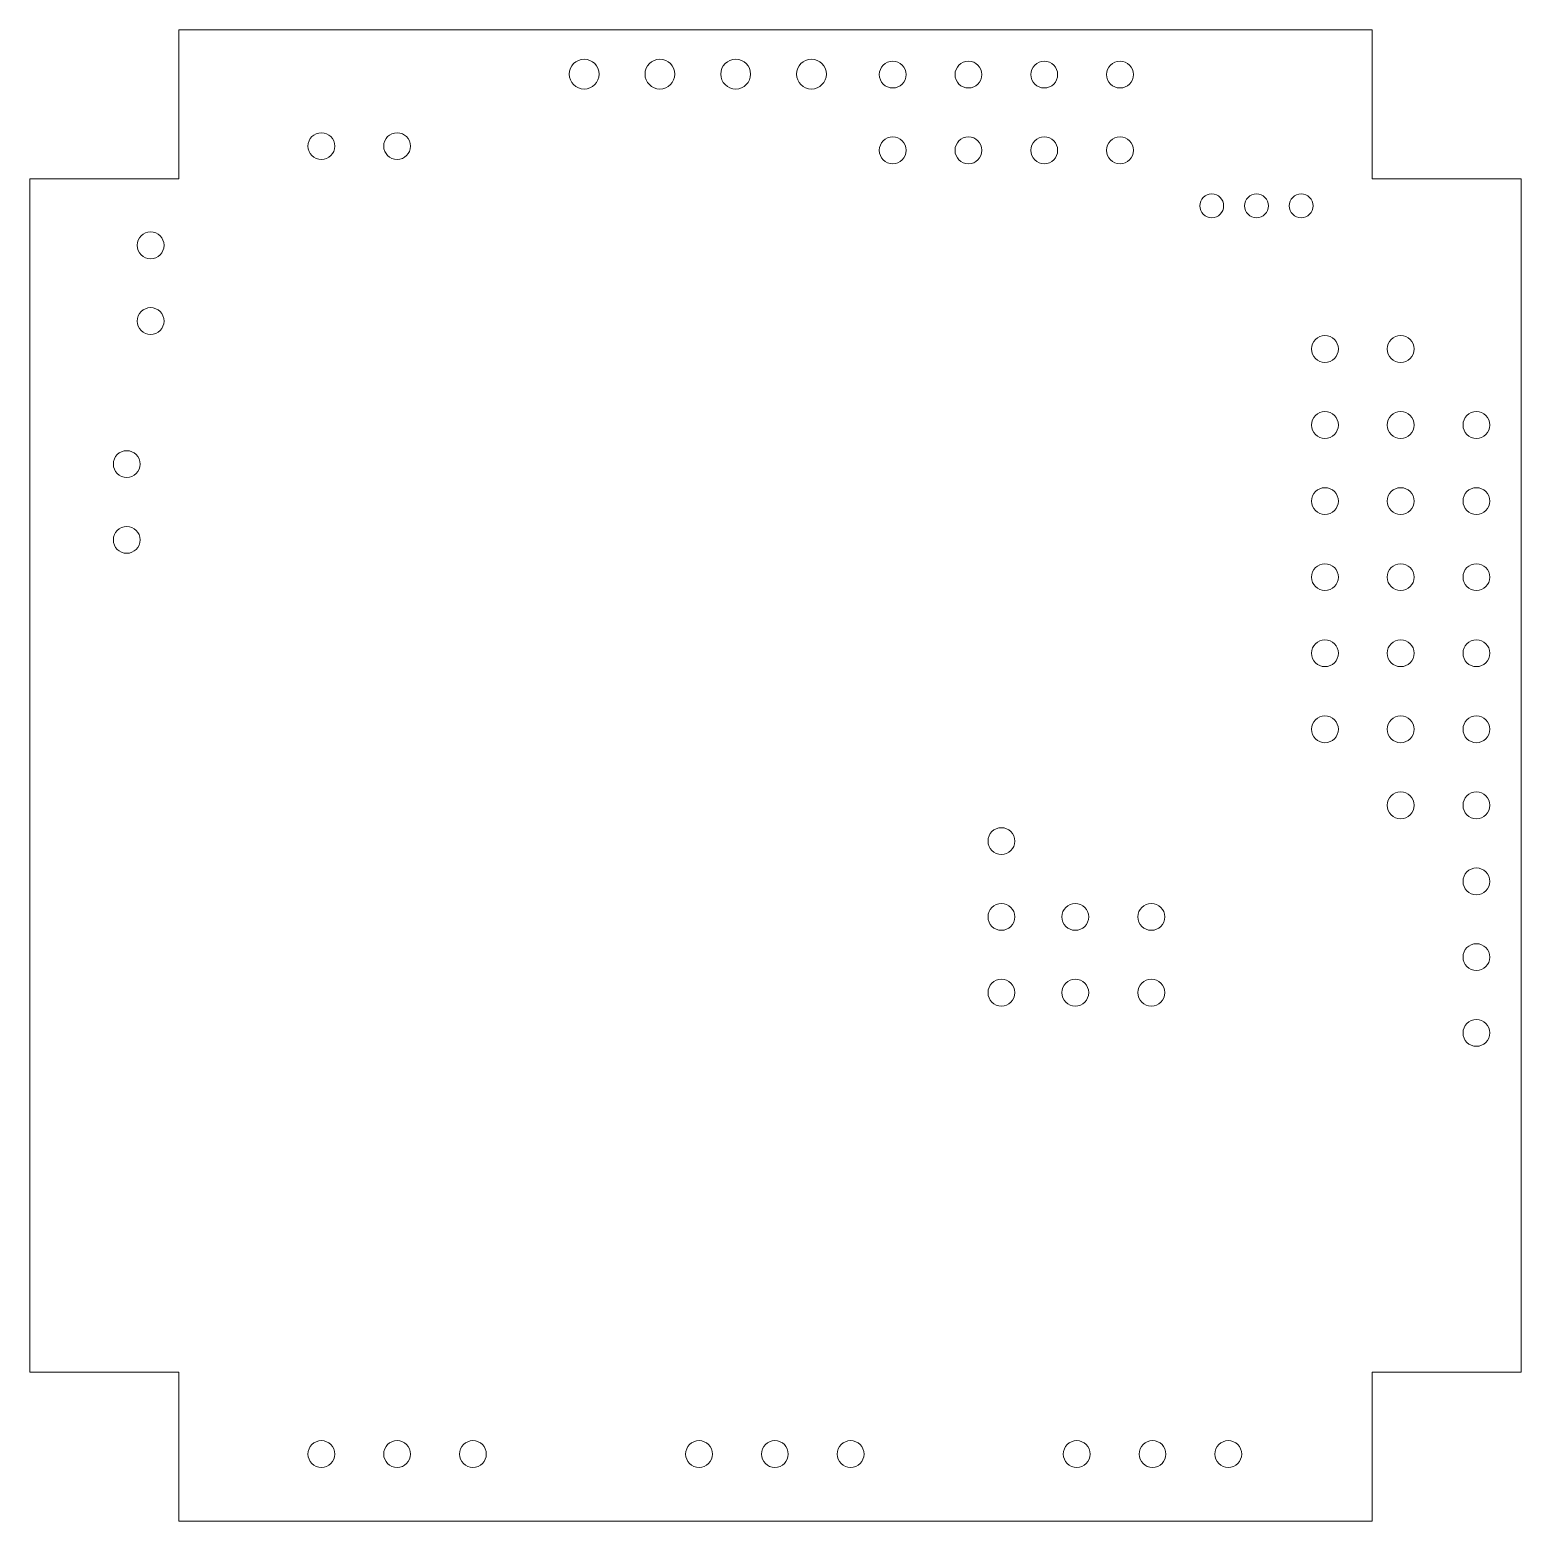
# Model space of a CAD drawing. Header units: millimetres. Extents: x 0 to 50, y 0 to 50.
import ezdxf

# ---------------------------------------------------------------- set-up
doc = ezdxf.new("R2010")
doc.units = ezdxf.units.MM

msp = doc.modelspace()

# ---------------------------------------------------------------- linework, layer by layer
at = {"color": 7, "linetype": 'Continuous', "lineweight": 15}
for p, q in [((5, 50), (5, 45)), ((45, 50), (5, 50)), ((45, 45), (45, 50)), ((0, 45), (0, 5)), ((5, 45), (0, 45)), ((50, 45), (45, 45)), ((50, 5), (50, 45)), ((0, 5), (5, 5)), ((5, 5), (5, 0)), ((45, 5), (50, 5)), ((45, 0), (45, 5)), ((5, 0), (45, 0))]:
    msp.add_line(p, q, dxfattribs=at)
for centre, radius in [((18.585, 48.515), 0.5), ((21.125, 48.515), 0.5), ((23.665, 48.515), 0.5), ((26.205, 48.515), 0.5), ((28.93, 48.5), 0.45), ((31.47, 48.5), 0.45), ((34.01, 48.5), 0.45), ((36.55, 48.5), 0.45), ((9.775, 46.1), 0.45), ((12.315, 46.1), 0.45), ((28.93, 45.96), 0.45), ((31.47, 45.96), 0.45), ((34.01, 45.96), 0.45), ((36.55, 45.96), 0.45), ((39.625, 44.1), 0.4), ((41.125, 44.1), 0.4), ((42.625, 44.1), 0.4), ((4.05, 42.775), 0.45), ((4.05, 40.235), 0.45), ((43.42, 39.3), 0.45), ((45.96, 39.3), 0.45), ((43.42, 36.75), 0.45), ((45.96, 36.75), 0.45), ((48.5, 36.75), 0.45), ((3.25, 35.44), 0.45), ((43.42, 34.2), 0.45), ((45.96, 34.2), 0.45), ((48.5, 34.2), 0.45), ((3.25, 32.9), 0.45), ((43.42, 31.65), 0.45), ((45.96, 31.65), 0.45), ((48.5, 31.65), 0.45), ((43.42, 29.1), 0.45), ((45.96, 29.1), 0.45), ((48.5, 29.1), 0.45), ((43.42, 26.55), 0.45), ((45.96, 26.55), 0.45), ((48.5, 26.55), 0.45), ((45.96, 24), 0.45), ((48.5, 24), 0.45), ((32.575, 22.8), 0.45), ((48.5, 21.45), 0.45), ((32.575, 20.26), 0.45), ((35.05, 20.26), 0.45), ((37.6, 20.26), 0.45), ((48.5, 18.91), 0.45), ((32.575, 17.72), 0.45), ((35.05, 17.72), 0.45), ((37.6, 17.72), 0.45), ((48.5, 16.37), 0.45), ((9.775, 2.25), 0.45), ((12.315, 2.25), 0.45), ((14.855, 2.25), 0.45), ((22.438, 2.25), 0.45), ((24.978, 2.25), 0.45), ((27.518, 2.25), 0.45), ((35.1, 2.25), 0.45), ((37.64, 2.25), 0.45), ((40.18, 2.25), 0.45)]:
    msp.add_circle(centre, radius, dxfattribs=at)

doc.saveas('drawing.dxf')
